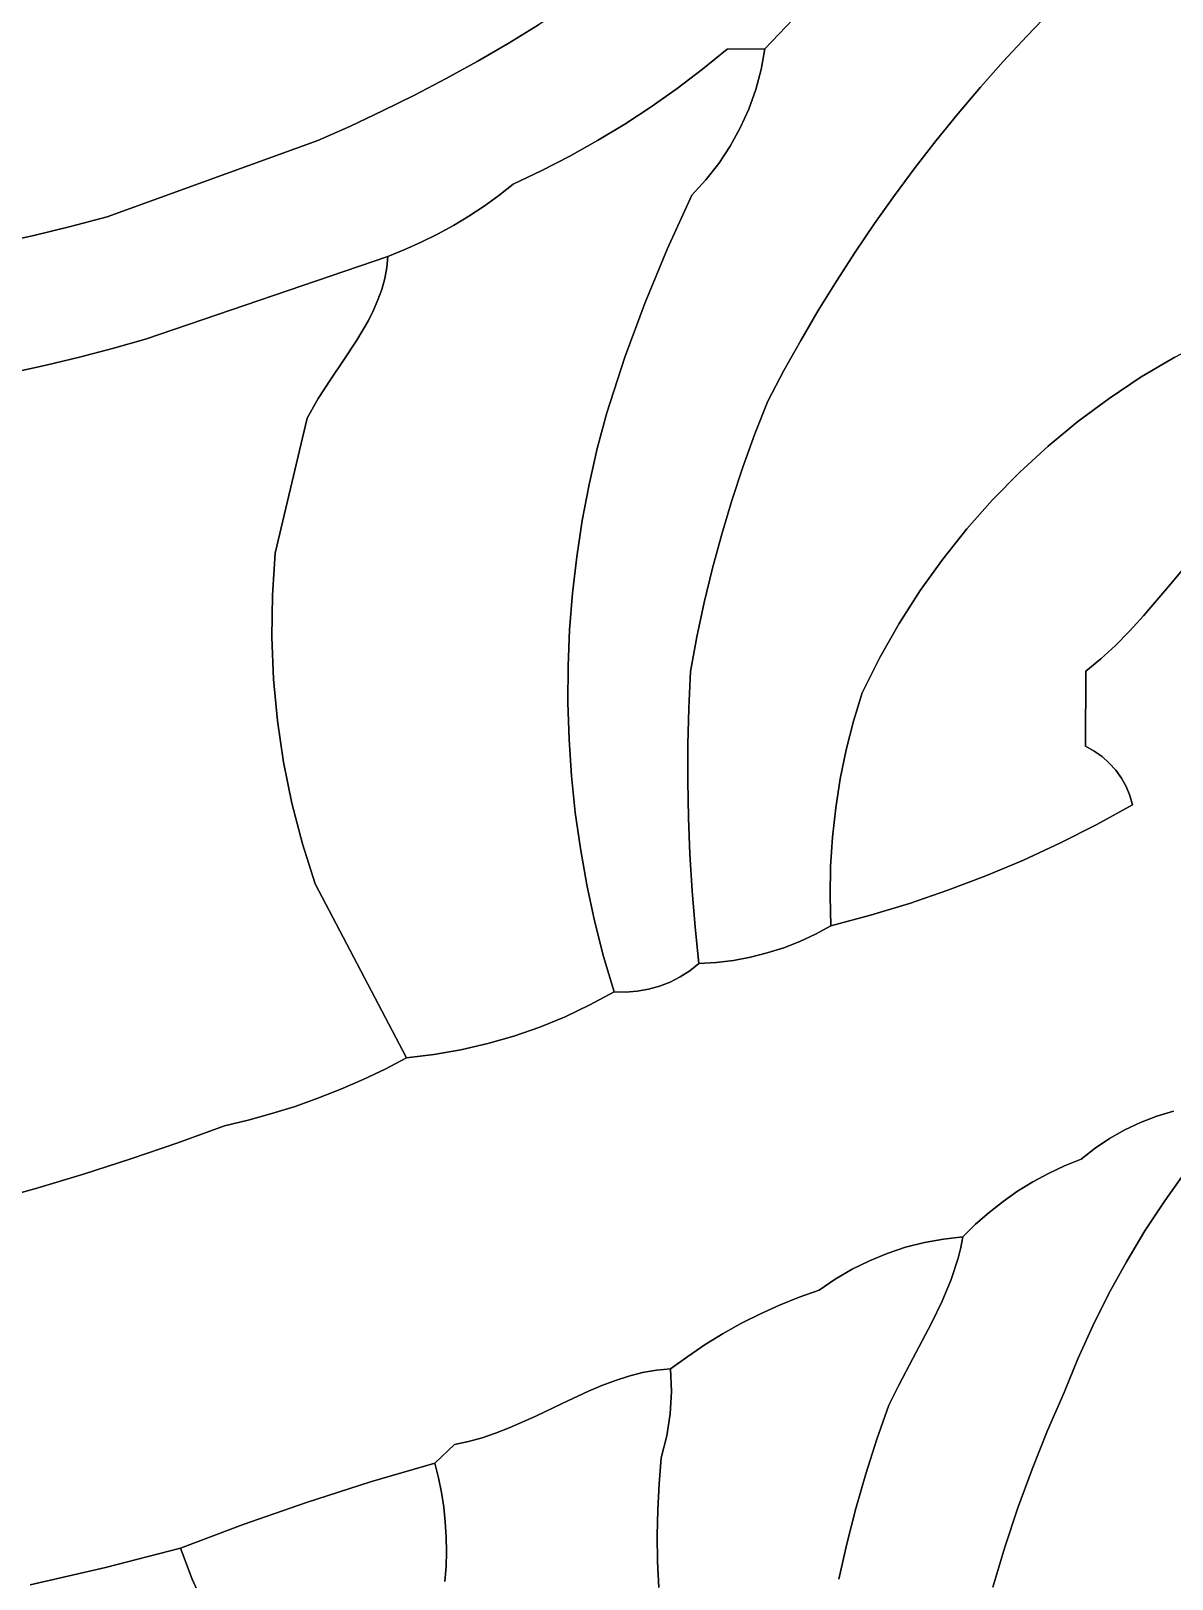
# Model space of a CAD drawing. Header units: inches. Extents: x 37.2 to 70.6, y 17.4 to 61.6.
# Drawn here: x 57.53 to 61.46, y 22.25 to 27.58 of the extents above; entities that cross this region are included whole.
import ezdxf

# ---------------------------------------------------------------- set-up
doc = ezdxf.new("R2010")
doc.units = ezdxf.units.IN
doc.layers.add('SURFACES_FOR_SKETCHUP', color=7, linetype='Continuous')

msp = doc.modelspace()

# ---------------------------------------------------------------- linework, layer by layer
at = {"layer": 'SURFACES_FOR_SKETCHUP'}
for points, invisible_edges in [([(58.7947, 28.2702), (58.6491, 28.215), (59.0704, 27.4797)], 10), ([(59.1763, 27.5413), (59.2809, 27.6052), (58.7947, 28.2702)], 10), ([(59.0704, 27.4797), (59.1763, 27.5413), (58.7947, 28.2702)], 10), ([(58.6491, 28.215), (58.502, 28.1644), (58.9631, 27.4204)], 10), ([(58.9631, 27.4204), (59.0704, 27.4797), (58.6491, 28.215)], 10), ([(58.502, 28.1644), (58.3535, 28.1183), (58.7446, 27.309)], 10), ([(58.8545, 27.3635), (58.9631, 27.4204), (58.502, 28.1644)], 10), ([(58.7446, 27.309), (58.8545, 27.3635), (58.502, 28.1644)], 10), ([(58.3535, 28.1183), (58.2037, 28.0768), (58.6334, 27.2568)], 10), ([(58.6334, 27.2568), (58.7446, 27.309), (58.3535, 28.1183)], 10), ([(58.2037, 28.0768), (58.0526, 28.0399), (58.521, 27.2071)], 10), ([(58.521, 27.2071), (58.6334, 27.2568), (58.2037, 28.0768)], 10), ([(57.9005, 28.0076), (57.7474, 27.98), (57.7959, 26.9443)], 10), ([(57.7959, 26.9443), (58.521, 27.2071), (57.9005, 28.0076)], 10), ([(58.0526, 28.0399), (57.9005, 28.0076), (58.521, 27.2071)], 10), ([(59.8764, 28.0355), (59.7811, 27.9583), (60.0609, 27.5227)], 10), ([(60.3642, 27.8428), (59.8764, 28.0355), (60.0609, 27.5227)], 3), ([(60.3642, 27.8428), (60.8819, 27.4796), (60.4916, 28.0003)], 3), ([(60.9628, 27.5669), (60.4916, 28.0003), (60.8819, 27.4796)], 3), ([(61.0457, 27.6524), (60.4916, 28.0003), (60.9628, 27.5669)], 3), ([(57.4387, 27.9389), (57.2832, 27.9255), (57.543, 26.8804)], 10), ([(57.5934, 27.9571), (57.4387, 27.9389), (57.6697, 26.9112)], 10), ([(57.543, 26.8804), (57.6697, 26.9112), (57.4387, 27.9389)], 10), ([(57.7474, 27.98), (57.5934, 27.9571), (57.7959, 26.9443)], 10), ([(57.6697, 26.9112), (57.7959, 26.9443), (57.5934, 27.9571)], 10), ([(59.6841, 27.8833), (59.9311, 27.5219), (59.7811, 27.9583)], 3), ([(59.9311, 27.5219), (60.0609, 27.5227), (59.7811, 27.9583)], 10), ([(57.4157, 26.852), (57.543, 26.8804), (57.2832, 27.9255)], 10), ([(59.5856, 27.8104), (59.9311, 27.5219), (59.6841, 27.8833)], 3), ([(61.217, 27.8181), (62.2691, 27.5607), (61.2926, 27.8867)], 3), ([(62.2629, 27.5995), (61.2926, 27.8867), (62.2691, 27.5607)], 3), ([(60.3642, 27.8428), (60.0609, 27.5227), (60.726, 27.3)], 10), ([(60.3642, 27.8428), (60.726, 27.3), (60.803, 27.3906)], 9), ([(60.3642, 27.8428), (60.803, 27.3906), (60.8819, 27.4796)], 9), ([(59.4855, 27.7398), (59.759, 27.3868), (59.5856, 27.8104)], 3), ([(59.8462, 27.4528), (59.5856, 27.8104), (59.759, 27.3868)], 3), ([(59.9311, 27.5219), (59.5856, 27.8104), (59.8462, 27.4528)], 3), ([(61.1304, 27.7362), (62.2786, 27.5228), (61.217, 27.8181)], 3), ([(62.2691, 27.5607), (61.217, 27.8181), (62.2786, 27.5228)], 3), ([(59.3839, 27.6714), (59.6697, 27.3238), (59.4855, 27.7398)], 3), ([(59.759, 27.3868), (59.4855, 27.7398), (59.6697, 27.3238)], 3), ([(61.0457, 27.6524), (61.8384, 26.6288), (61.1304, 27.7362)], 3), ([(62.2786, 27.5228), (61.1304, 27.7362), (62.2912, 27.4861)], 3), ([(61.1304, 27.7362), (61.8384, 26.6288), (62.2912, 27.4861)], 11), ([(59.2809, 27.6052), (59.5783, 27.264), (59.3839, 27.6714)], 3), ([(59.6697, 27.3238), (59.3839, 27.6714), (59.5783, 27.264)], 3), ([(60.9628, 27.5669), (61.7129, 26.5792), (61.0457, 27.6524)], 3), ([(61.8384, 26.6288), (61.0457, 27.6524), (61.7129, 26.5792)], 3), ([(59.1763, 27.5413), (59.4849, 27.2073), (59.2809, 27.6052)], 3), ([(59.5783, 27.264), (59.2809, 27.6052), (59.4849, 27.2073)], 3), ([(60.8819, 27.4796), (61.5907, 26.5232), (60.9628, 27.5669)], 3), ([(61.7129, 26.5792), (60.9628, 27.5669), (61.5907, 26.5232)], 3), ([(59.0704, 27.4797), (59.2925, 27.1036), (59.1763, 27.5413)], 3), ([(59.3896, 27.1538), (59.1763, 27.5413), (59.2925, 27.1036)], 3), ([(59.4849, 27.2073), (59.1763, 27.5413), (59.3896, 27.1538)], 3), ([(59.8462, 27.4528), (60.0291, 27.3827), (59.9311, 27.5219)], 3), ([(60.0609, 27.5227), (59.9311, 27.5219), (60.0478, 27.4519)], 2), ([(60.0478, 27.4519), (59.9311, 27.5219), (60.0291, 27.3827)], 3), ([(60.0478, 27.4519), (60.651, 27.2078), (60.0609, 27.5227)], 3), ([(60.726, 27.3), (60.0609, 27.5227), (60.651, 27.2078)], 3), ([(58.9631, 27.4204), (59.1936, 27.0568), (59.0704, 27.4797)], 3), ([(59.1936, 27.0568), (59.2925, 27.1036), (59.0704, 27.4797)], 10), ([(60.803, 27.3906), (61.5907, 26.5232), (60.8819, 27.4796)], 3), ([(58.8545, 27.3635), (59.1444, 27.0182), (58.9631, 27.4204)], 3), ([(59.1936, 27.0568), (58.9631, 27.4204), (59.1444, 27.0182)], 3), ([(59.759, 27.3868), (59.9757, 27.2505), (59.8462, 27.4528)], 3), ([(60.0291, 27.3827), (59.8462, 27.4528), (60.005, 27.3155)], 3), ([(60.005, 27.3155), (59.8462, 27.4528), (59.9757, 27.2505)], 3), ([(60.0291, 27.3827), (60.5781, 27.1139), (60.0478, 27.4519)], 3), ([(60.651, 27.2078), (60.0478, 27.4519), (60.5781, 27.1139)], 3), ([(58.7446, 27.309), (59.0415, 26.9472), (58.8545, 27.3635)], 3), ([(59.0936, 26.9816), (58.8545, 27.3635), (59.0415, 26.9472)], 3), ([(59.1444, 27.0182), (58.8545, 27.3635), (59.0936, 26.9816)], 3), ([(59.6697, 27.3238), (59.9019, 27.1285), (59.759, 27.3868)], 3), ([(59.9412, 27.1881), (59.759, 27.3868), (59.9019, 27.1285)], 3), ([(59.9757, 27.2505), (59.759, 27.3868), (59.9412, 27.1881)], 3), ([(60.005, 27.3155), (60.5781, 27.1139), (60.0291, 27.3827)], 3), ([(60.726, 27.3), (61.472, 26.4611), (60.803, 27.3906)], 3), ([(61.5907, 26.5232), (60.803, 27.3906), (61.472, 26.4611)], 3), ([(58.6334, 27.2568), (58.8774, 26.8572), (58.7446, 27.309)], 3), ([(58.9881, 26.915), (58.7446, 27.309), (58.9333, 26.885)], 3), ([(58.9333, 26.885), (58.7446, 27.309), (58.8774, 26.8572)], 3), ([(59.0415, 26.9472), (58.7446, 27.309), (58.9881, 26.915)], 3), ([(59.5783, 27.264), (59.8577, 27.072), (59.6697, 27.3238)], 3), ([(59.9019, 27.1285), (59.6697, 27.3238), (59.8577, 27.072)], 3), ([(59.9757, 27.2505), (60.5072, 27.0185), (60.005, 27.3155)], 3), ([(60.5781, 27.1139), (60.005, 27.3155), (60.5072, 27.0185)], 3), ([(60.651, 27.2078), (61.357, 26.3931), (60.726, 27.3)], 3), ([(61.472, 26.4611), (60.726, 27.3), (61.357, 26.3931)], 3), ([(58.521, 27.2071), (58.7622, 26.8084), (58.6334, 27.2568)], 3), ([(58.8204, 26.8316), (58.8774, 26.8572), (58.6334, 27.2568)], 10), ([(58.8204, 26.8316), (58.6334, 27.2568), (58.7622, 26.8084)], 3), ([(59.4849, 27.2073), (59.8089, 27.0191), (59.5783, 27.264)], 3), ([(59.8089, 27.0191), (59.8577, 27.072), (59.5783, 27.264)], 10), ([(59.9757, 27.2505), (59.9412, 27.1881), (60.4384, 26.9216)], 10), ([(60.4384, 26.9216), (60.5072, 27.0185), (59.9757, 27.2505)], 10), ([(57.7959, 26.9443), (57.9281, 26.5229), (58.521, 27.2071)], 3), ([(58.7622, 26.8084), (58.521, 27.2071), (57.9281, 26.5229)], 3), ([(59.3896, 27.1538), (59.7253, 26.8358), (59.4849, 27.2073)], 3), ([(59.8089, 27.0191), (59.4849, 27.2073), (59.7253, 26.8358)], 3), ([(59.9412, 27.1881), (59.9019, 27.1285), (60.3717, 26.8231)], 10), ([(60.3717, 26.8231), (60.4384, 26.9216), (59.9412, 27.1881)], 10), ([(60.651, 27.2078), (60.5781, 27.1139), (61.357, 26.3931)], 10), ([(59.2925, 27.1036), (59.7253, 26.8358), (59.3896, 27.1538)], 3), ([(59.2925, 27.1036), (59.1936, 27.0568), (59.6487, 26.6497)], 10), ([(59.7253, 26.8358), (59.2925, 27.1036), (59.6487, 26.6497)], 3), ([(59.9019, 27.1285), (59.8577, 27.072), (60.3071, 26.7232)], 10), ([(60.3071, 26.7232), (60.3717, 26.8231), (59.9019, 27.1285)], 10), ([(60.5781, 27.1139), (60.5072, 27.0185), (61.246, 26.3194)], 10), ([(61.246, 26.3194), (61.357, 26.3931), (60.5781, 27.1139)], 10), ([(59.1444, 27.0182), (59.6487, 26.6497), (59.1936, 27.0568)], 3), ([(59.8577, 27.072), (59.8089, 27.0191), (60.3071, 26.7232)], 10), ([(59.0415, 26.9472), (59.579, 26.4607), (59.0936, 26.9816)], 3), ([(59.0936, 26.9816), (59.6487, 26.6497), (59.1444, 27.0182)], 3), ([(59.6487, 26.6497), (59.0936, 26.9816), (59.579, 26.4607)], 3), ([(59.7253, 26.8358), (60.2447, 26.6219), (59.8089, 27.0191)], 3), ([(60.3071, 26.7232), (59.8089, 27.0191), (60.2447, 26.6219)], 3), ([(60.5072, 27.0185), (60.4384, 26.9216), (61.139, 26.2401)], 10), ([(61.139, 26.2401), (61.246, 26.3194), (60.5072, 27.0185)], 10), ([(57.7959, 26.9443), (57.6697, 26.9112), (57.8145, 26.4914)], 10), ([(57.9281, 26.5229), (57.7959, 26.9443), (57.8145, 26.4914)], 3), ([(58.9881, 26.915), (59.579, 26.4607), (59.0415, 26.9472)], 3), ([(60.4384, 26.9216), (60.3717, 26.8231), (61.139, 26.2401)], 10), ([(57.4157, 26.852), (57.5858, 26.4341), (57.543, 26.8804)], 3), ([(57.543, 26.8804), (57.7004, 26.4618), (57.6697, 26.9112)], 3), ([(57.7004, 26.4618), (57.543, 26.8804), (57.5858, 26.4341)], 3), ([(57.8145, 26.4914), (57.6697, 26.9112), (57.7004, 26.4618)], 3), ([(58.7285, 26.6584), (58.9333, 26.885), (58.7415, 26.6947)], 3), ([(58.9333, 26.885), (58.7285, 26.6584), (59.5165, 26.2693)], 11), ([(58.8774, 26.8572), (58.7415, 26.6947), (58.9333, 26.885)], 3), ([(58.9333, 26.885), (59.579, 26.4607), (58.9881, 26.915)], 3), ([(59.5165, 26.2693), (59.579, 26.4607), (58.9333, 26.885)], 10), ([(57.5858, 26.4341), (57.4157, 26.852), (57.4708, 26.4083)], 3), ([(58.7415, 26.6947), (58.8774, 26.8572), (58.7517, 26.7317)], 3), ([(58.8204, 26.8316), (58.7517, 26.7317), (58.8774, 26.8572)], 3), ([(58.8204, 26.8316), (58.7588, 26.7696), (58.7517, 26.7317)], 9), ([(58.8204, 26.8316), (58.7622, 26.8084), (58.7588, 26.7696)], 8), ([(59.6487, 26.6497), (60.1845, 26.5192), (59.7253, 26.8358)], 3), ([(60.2447, 26.6219), (59.7253, 26.8358), (60.1845, 26.5192)], 3), ([(60.3717, 26.8231), (60.3071, 26.7232), (61.0364, 26.1553)], 10), ([(61.0364, 26.1553), (61.139, 26.2401), (60.3717, 26.8231)], 10), ([(57.9281, 26.5229), (58.7285, 26.6584), (58.7622, 26.8084)], 3), ([(58.7415, 26.6947), (58.7622, 26.8084), (58.7285, 26.6584)], 3), ([(58.7415, 26.6947), (58.7517, 26.7317), (58.7622, 26.8084)], 10), ([(58.7588, 26.7696), (58.7622, 26.8084), (58.7517, 26.7317)], 2), ([(60.3071, 26.7232), (60.2447, 26.6219), (60.9383, 26.0654)], 10), ([(60.9383, 26.0654), (61.0364, 26.1553), (60.3071, 26.7232)], 10), ([(58.713, 26.6228), (58.7285, 26.6584), (57.9281, 26.5229)], 10), ([(58.7285, 26.6584), (58.713, 26.6228), (59.5165, 26.2693)], 10), ([(58.713, 26.6228), (57.9281, 26.5229), (58.6953, 26.5878)], 3), ([(58.713, 26.6228), (58.6953, 26.5878), (59.5165, 26.2693)], 10), ([(59.579, 26.4607), (60.0707, 26.3097), (59.6487, 26.6497)], 3), ([(60.1265, 26.4151), (59.6487, 26.6497), (60.0707, 26.3097)], 3), ([(60.1845, 26.5192), (59.6487, 26.6497), (60.1265, 26.4151)], 3), ([(60.2447, 26.6219), (60.1845, 26.5192), (60.9383, 26.0654)], 10), ([(58.6953, 26.5878), (57.9281, 26.5229), (58.6553, 26.5193)], 3), ([(58.6953, 26.5878), (58.6553, 26.5193), (59.5165, 26.2693)], 10), ([(57.8145, 26.4914), (58.3743, 25.7862), (57.9281, 26.5229)], 3), ([(58.6553, 26.5193), (57.9281, 26.5229), (58.6112, 26.452)], 3), ([(58.5227, 26.3185), (57.9281, 26.5229), (58.4842, 26.2508)], 3), ([(58.5661, 26.3853), (57.9281, 26.5229), (58.5227, 26.3185)], 3), ([(58.6112, 26.452), (57.9281, 26.5229), (58.5661, 26.3853)], 3), ([(58.4842, 26.2508), (57.9281, 26.5229), (58.3743, 25.7862)], 3), ([(58.6553, 26.5193), (58.6112, 26.452), (59.4837, 26.1464)], 10), ([(59.4837, 26.1464), (59.5165, 26.2693), (58.6553, 26.5193)], 10), ([(60.1845, 26.5192), (60.1265, 26.4151), (60.845, 25.9704)], 10), ([(60.845, 25.9704), (60.9383, 26.0654), (60.1845, 26.5192)], 10), ([(57.5858, 26.4341), (58.3743, 25.7862), (57.7004, 26.4618)], 3), ([(57.7004, 26.4618), (58.3743, 25.7862), (57.8145, 26.4914)], 3), ([(58.6112, 26.452), (58.5661, 26.3853), (59.4554, 26.0228)], 10), ([(59.4554, 26.0228), (59.4837, 26.1464), (58.6112, 26.452)], 10), ([(59.5165, 26.2693), (60.0263, 26.1968), (59.579, 26.4607)], 3), ([(60.0707, 26.3097), (59.579, 26.4607), (60.0263, 26.1968)], 3), ([(61.357, 26.3931), (61.7471, 26.0007), (61.472, 26.4611)], 3), ([(57.3554, 26.3845), (58.3648, 25.6416), (57.4708, 26.4083)], 3), ([(57.4708, 26.4083), (58.3648, 25.6416), (57.5858, 26.4341)], 3), ([(58.3743, 25.7862), (57.5858, 26.4341), (58.3648, 25.6416)], 3), ([(60.1265, 26.4151), (60.0707, 26.3097), (60.7566, 25.8706)], 10), ([(60.7566, 25.8706), (60.845, 25.9704), (60.1265, 26.4151)], 10), ([(61.246, 26.3194), (61.6463, 25.9001), (61.357, 26.3931)], 3), ([(61.6958, 25.9518), (61.357, 26.3931), (61.6463, 25.9001)], 3), ([(61.7471, 26.0007), (61.357, 26.3931), (61.6958, 25.9518)], 3), ([(57.0068, 26.3246), (58.3689, 25.3529), (57.1234, 26.3426)], 3), ([(57.1234, 26.3426), (58.3689, 25.3529), (57.2396, 26.3626)], 3), ([(57.2396, 26.3626), (58.363, 25.4971), (57.3554, 26.3845)], 3), ([(58.363, 25.4971), (57.2396, 26.3626), (58.3689, 25.3529)], 3), ([(58.3648, 25.6416), (57.3554, 26.3845), (58.363, 25.4971)], 3), ([(58.5661, 26.3853), (58.5227, 26.3185), (59.4554, 26.0228)], 10), ([(56.1133, 23.9868), (58.3823, 25.2093), (56.9011, 26.3122)], 11), ([(56.9011, 26.3122), (58.3823, 25.2093), (57.0068, 26.3246)], 3), ([(58.3689, 25.3529), (57.0068, 26.3246), (58.3823, 25.2093)], 3), ([(58.5227, 26.3185), (58.4842, 26.2508), (59.4318, 25.8985)], 10), ([(59.4318, 25.8985), (59.4554, 26.0228), (58.5227, 26.3185)], 10), ([(60.0707, 26.3097), (60.0263, 26.1968), (60.7566, 25.8706)], 10), ([(61.139, 26.2401), (61.5507, 25.7913), (61.246, 26.3194)], 3), ([(61.6463, 25.9001), (61.246, 26.3194), (61.5507, 25.7913)], 3), ([(58.4842, 26.2508), (58.3743, 25.7862), (59.4128, 25.7736)], 10), ([(59.4128, 25.7736), (59.4318, 25.8985), (58.4842, 26.2508)], 10), ([(59.4837, 26.1464), (59.985, 26.0827), (59.5165, 26.2693)], 3), ([(60.0263, 26.1968), (59.5165, 26.2693), (59.985, 26.0827)], 3), ([(61.0364, 26.1553), (61.5507, 25.7913), (61.139, 26.2401)], 3), ([(60.0263, 26.1968), (59.985, 26.0827), (60.6734, 25.7661)], 10), ([(60.6734, 25.7661), (60.7566, 25.8706), (60.0263, 26.1968)], 10), ([(59.4554, 26.0228), (59.9469, 25.9676), (59.4837, 26.1464)], 3), ([(59.985, 26.0827), (59.4837, 26.1464), (59.9469, 25.9676)], 3), ([(60.9383, 26.0654), (61.4577, 25.6795), (61.0364, 26.1553)], 3), ([(61.5507, 25.7913), (61.0364, 26.1553), (61.4577, 25.6795)], 3), ([(59.985, 26.0827), (59.9469, 25.9676), (60.5955, 25.6572)], 10), ([(60.5955, 25.6572), (60.6734, 25.7661), (59.985, 26.0827)], 10), ([(59.4318, 25.8985), (59.912, 25.8515), (59.4554, 26.0228)], 3), ([(59.9469, 25.9676), (59.4554, 26.0228), (59.912, 25.8515)], 3), ([(60.845, 25.9704), (61.3645, 25.5701), (60.9383, 26.0654)], 3), ([(61.4577, 25.6795), (60.9383, 26.0654), (61.3645, 25.5701)], 3), ([(59.9469, 25.9676), (59.912, 25.8515), (60.5955, 25.6572)], 10), ([(60.7566, 25.8706), (61.2682, 25.4685), (60.845, 25.9704)], 3), ([(61.3645, 25.5701), (60.845, 25.9704), (61.3169, 25.518)], 3), ([(61.3169, 25.518), (60.845, 25.9704), (61.2682, 25.4685)], 3), ([(61.4577, 25.6795), (61.3177, 24.9521), (62.5045, 25.9117)], 11), ([(61.3177, 24.9521), (61.3272, 24.9197), (62.5045, 25.9117)], 10), ([(62.5636, 25.8785), (62.5045, 25.9117), (61.3272, 24.9197)], 10), ([(61.4577, 25.6795), (62.5045, 25.9117), (61.5507, 25.7913)], 3), ([(59.4128, 25.7736), (59.8803, 25.7345), (59.4318, 25.8985)], 3), ([(59.912, 25.8515), (59.4318, 25.8985), (59.8803, 25.7345)], 3), ([(60.6734, 25.7661), (61.166, 25.3799), (60.7566, 25.8706)], 3), ([(61.2682, 25.4685), (60.7566, 25.8706), (61.218, 25.4222)], 3), ([(61.218, 25.4222), (60.7566, 25.8706), (61.166, 25.3799)], 3), ([(62.5636, 25.8785), (61.3272, 24.9197), (62.322, 24.2688)], 11), ([(59.912, 25.8515), (59.8803, 25.7345), (60.5232, 25.5439)], 10), ([(60.5232, 25.5439), (60.5955, 25.6572), (59.912, 25.8515)], 10), ([(58.3743, 25.7862), (58.3648, 25.6416), (59.3983, 25.6482)], 10), ([(59.3983, 25.6482), (59.4128, 25.7736), (58.3743, 25.7862)], 10), ([(59.3983, 25.6482), (59.8518, 25.6166), (59.4128, 25.7736)], 3), ([(59.8803, 25.7345), (59.4128, 25.7736), (59.8518, 25.6166)], 3), ([(60.5955, 25.6572), (61.166, 25.3799), (60.6734, 25.7661)], 3), ([(59.8803, 25.7345), (59.8518, 25.6166), (60.4567, 25.4265)], 10), ([(60.4567, 25.4265), (60.5232, 25.5439), (59.8803, 25.7345)], 10), ([(58.3648, 25.6416), (58.363, 25.4971), (59.3884, 25.5226)], 10), ([(59.3884, 25.5226), (59.3983, 25.6482), (58.3648, 25.6416)], 10), ([(59.3884, 25.5226), (59.8265, 25.498), (59.3983, 25.6482)], 3), ([(59.8518, 25.6166), (59.3983, 25.6482), (59.8265, 25.498)], 3), ([(60.5232, 25.5439), (61.166, 25.3799), (60.5955, 25.6572)], 3), ([(61.3177, 24.9521), (61.4577, 25.6795), (61.3047, 24.983)], 3), ([(61.3645, 25.5701), (61.3047, 24.983), (61.4577, 25.6795)], 3), ([(59.8518, 25.6166), (59.8265, 25.498), (60.3962, 25.3051)], 10), ([(60.3962, 25.3051), (60.4567, 25.4265), (59.8518, 25.6166)], 10), ([(60.4567, 25.4265), (61.166, 25.3799), (60.5232, 25.5439)], 3), ([(61.3169, 25.518), (61.2884, 25.012), (61.3645, 25.5701)], 3), ([(61.3047, 24.983), (61.3645, 25.5701), (61.2884, 25.012)], 3), ([(59.3831, 25.3967), (59.3884, 25.5226), (58.363, 25.4971)], 10), ([(58.363, 25.4971), (58.3689, 25.3529), (59.3831, 25.3967)], 10), ([(59.3831, 25.3967), (59.8045, 25.3786), (59.3884, 25.5226)], 3), ([(59.8265, 25.498), (59.3884, 25.5226), (59.8045, 25.3786)], 3), ([(59.8265, 25.498), (59.8045, 25.3786), (60.3962, 25.3051)], 10), ([(61.2682, 25.4685), (61.2691, 25.039), (61.3169, 25.518)], 3), ([(61.2884, 25.012), (61.3169, 25.518), (61.2691, 25.039)], 3), ([(61.218, 25.4222), (61.2468, 25.0636), (61.2682, 25.4685)], 3), ([(61.2691, 25.039), (61.2682, 25.4685), (61.2468, 25.0636)], 3), ([(59.3824, 25.2708), (59.3831, 25.3967), (58.3689, 25.3529)], 10), ([(59.3831, 25.3967), (59.3824, 25.2708), (59.8045, 25.3786)], 10), ([(59.7989, 25.2529), (59.8045, 25.3786), (59.3824, 25.2708)], 10), ([(59.8045, 25.3786), (59.7989, 25.2529), (60.3663, 25.2077)], 10), ([(60.3663, 25.2077), (60.3962, 25.3051), (59.8045, 25.3786)], 10), ([(60.3962, 25.3051), (61.1648, 25.1212), (60.4567, 25.4265)], 3), ([(61.166, 25.3799), (60.4567, 25.4265), (61.1648, 25.1212)], 3), ([(61.166, 25.3799), (61.1648, 25.1212), (61.1945, 25.105)], 8), ([(61.166, 25.3799), (61.1945, 25.105), (61.218, 25.4222)], 3), ([(61.2219, 25.0857), (61.218, 25.4222), (61.1945, 25.105)], 3), ([(61.2468, 25.0636), (61.218, 25.4222), (61.2219, 25.0857)], 3), ([(58.3689, 25.3529), (58.3823, 25.2093), (59.3824, 25.2708)], 10), ([(58.3823, 25.2093), (58.4034, 25.0666), (59.3824, 25.2708)], 10), ([(59.3863, 25.1449), (59.3824, 25.2708), (58.4034, 25.0666)], 10), ([(59.3824, 25.2708), (59.3863, 25.1449), (59.7989, 25.2529)], 10), ([(60.3663, 25.2077), (61.1648, 25.1212), (60.3962, 25.3051)], 3), ([(59.7959, 25.127), (59.7989, 25.2529), (59.3863, 25.1449)], 10), ([(59.7989, 25.2529), (59.7959, 25.127), (60.3411, 25.1091)], 10), ([(60.3411, 25.1091), (60.3663, 25.2077), (59.7989, 25.2529)], 10), ([(58.3823, 25.2093), (56.1133, 23.9868), (58.4034, 25.0666)], 3), ([(60.3411, 25.1091), (60.8222, 24.6753), (60.3663, 25.2077)], 3), ([(60.9515, 24.7297), (60.3663, 25.2077), (60.8222, 24.6753)], 3), ([(61.1648, 25.1212), (60.3663, 25.2077), (60.9515, 24.7297)], 11), ([(58.4034, 25.0666), (58.4319, 24.9252), (59.3863, 25.1449)], 10), ([(59.3947, 25.0192), (59.3863, 25.1449), (58.4319, 24.9252)], 10), ([(59.3863, 25.1449), (59.3947, 25.0192), (59.7959, 25.127)], 10), ([(59.7956, 25.0012), (59.7959, 25.127), (59.3947, 25.0192)], 10), ([(59.7959, 25.127), (59.7956, 25.0012), (60.3205, 25.0096)], 10), ([(60.3205, 25.0096), (60.3411, 25.1091), (59.7959, 25.127)], 10), ([(60.3205, 25.0096), (60.8222, 24.6753), (60.3411, 25.1091)], 3), ([(60.9515, 24.7297), (61.0788, 24.7886), (61.1648, 25.1212)], 10), ([(61.0788, 24.7886), (61.2041, 24.8519), (61.1648, 25.1212)], 10), ([(61.1945, 25.105), (61.1648, 25.1212), (61.2041, 24.8519)], 10), ([(58.4034, 25.0666), (56.1133, 23.9868), (57.3856, 23.5527)], 11), ([(57.5504, 23.5989), (58.4034, 25.0666), (57.3856, 23.5527)], 3), ([(58.4319, 24.9252), (58.4034, 25.0666), (57.5504, 23.5989)], 10), ([(61.2219, 25.0857), (61.1945, 25.105), (61.2041, 24.8519)], 10), ([(61.2468, 25.0636), (61.2219, 25.0857), (61.2041, 24.8519)], 10), ([(61.2691, 25.039), (61.2468, 25.0636), (61.2041, 24.8519)], 10), ([(58.4319, 24.9252), (58.468, 24.7852), (59.3947, 25.0192)], 10), ([(59.4078, 24.8938), (59.3947, 25.0192), (58.468, 24.7852)], 10), ([(59.3947, 25.0192), (59.4078, 24.8938), (59.7956, 25.0012)], 10), ([(60.3046, 24.9092), (60.3205, 25.0096), (59.7956, 25.0012)], 10), ([(60.3046, 24.9092), (60.6911, 24.6254), (60.3205, 25.0096)], 3), ([(60.6911, 24.6254), (60.8222, 24.6753), (60.3205, 25.0096)], 10), ([(61.2884, 25.012), (61.2691, 25.039), (61.2041, 24.8519)], 10), ([(61.2884, 25.012), (61.2041, 24.8519), (61.3047, 24.983)], 3), ([(59.7979, 24.8754), (59.7956, 25.0012), (59.4078, 24.8938)], 10), ([(59.7956, 25.0012), (59.7979, 24.8754), (60.3046, 24.9092)], 10), ([(61.3177, 24.9521), (61.3047, 24.983), (61.2041, 24.8519)], 10), ([(61.3272, 24.9197), (61.3177, 24.9521), (61.2041, 24.8519)], 2), ([(57.5504, 23.5989), (57.7142, 23.6482), (58.4319, 24.9252)], 10), ([(57.7142, 23.6482), (57.8772, 23.7006), (58.4319, 24.9252)], 10), ([(58.468, 24.7852), (58.4319, 24.9252), (57.8772, 23.7006)], 10), ([(60.2934, 24.8083), (60.3046, 24.9092), (59.7979, 24.8754)], 10), ([(60.2934, 24.8083), (60.5584, 24.58), (60.3046, 24.9092)], 3), ([(60.6911, 24.6254), (60.3046, 24.9092), (60.5584, 24.58)], 3), ([(61.2041, 24.8519), (61.7526, 24.0144), (61.3272, 24.9197)], 3), ([(62.221, 24.2406), (62.322, 24.2688), (61.3272, 24.9197)], 10), ([(62.1221, 24.2066), (62.221, 24.2406), (61.3272, 24.9197)], 10), ([(62.0255, 24.1668), (62.1221, 24.2066), (61.3272, 24.9197)], 10), ([(62.0255, 24.1668), (61.3272, 24.9197), (61.9316, 24.1215)], 3), ([(61.9316, 24.1215), (61.3272, 24.9197), (61.8405, 24.0706)], 3), ([(61.8405, 24.0706), (61.3272, 24.9197), (61.7526, 24.0144)], 3), ([(58.468, 24.7852), (58.5116, 24.6471), (59.4078, 24.8938)], 10), ([(59.4253, 24.7689), (59.4078, 24.8938), (58.5116, 24.6471)], 10), ([(59.4078, 24.8938), (59.4253, 24.7689), (59.7979, 24.8754)], 10), ([(59.8029, 24.7497), (59.7979, 24.8754), (59.4253, 24.7689)], 10), ([(59.7979, 24.8754), (59.8029, 24.7497), (60.2934, 24.8083)], 10), ([(61.0788, 24.7886), (61.668, 23.9529), (61.2041, 24.8519)], 3), ([(61.7526, 24.0144), (61.2041, 24.8519), (61.668, 23.9529)], 3), ([(60.2869, 24.7068), (60.2934, 24.8083), (59.8029, 24.7497)], 10), ([(60.2869, 24.7068), (60.5584, 24.58), (60.2934, 24.8083)], 3), ([(60.9515, 24.7297), (61.4104, 23.8478), (61.0788, 24.7886)], 3), ([(61.468, 23.865), (61.668, 23.9529), (61.0788, 24.7886)], 11), ([(61.4104, 23.8478), (61.468, 23.865), (61.0788, 24.7886)], 10), ([(58.0391, 23.7562), (58.468, 24.7852), (57.8772, 23.7006)], 3), ([(58.468, 24.7852), (58.0391, 23.7562), (58.5116, 24.6471)], 3), ([(59.4475, 24.6445), (59.4253, 24.7689), (58.5116, 24.6471)], 10), ([(59.4253, 24.7689), (59.4475, 24.6445), (59.8029, 24.7497)], 10), ([(59.8029, 24.7497), (59.4475, 24.6445), (59.8105, 24.6241)], 3), ([(59.8029, 24.7497), (59.8105, 24.6241), (60.2869, 24.7068)], 10), ([(60.2852, 24.6051), (60.2869, 24.7068), (59.8105, 24.6241)], 10), ([(60.2852, 24.6051), (60.424, 24.5393), (60.2869, 24.7068)], 3), ([(60.5584, 24.58), (60.2869, 24.7068), (60.424, 24.5393)], 3), ([(60.8222, 24.6753), (61.3, 23.8007), (60.9515, 24.7297)], 3), ([(61.3543, 23.8263), (60.9515, 24.7297), (61.3, 23.8007)], 3), ([(61.4104, 23.8478), (60.9515, 24.7297), (61.3543, 23.8263)], 3), ([(58.2, 23.8148), (58.5116, 24.6471), (58.0391, 23.7562)], 3), ([(58.2, 23.8148), (58.2818, 23.8341), (58.5116, 24.6471)], 10), ([(58.2818, 23.8341), (58.3627, 23.8563), (58.5116, 24.6471)], 10), ([(58.4428, 23.8814), (58.5116, 24.6471), (58.3627, 23.8563)], 3), ([(58.5219, 23.9093), (58.5116, 24.6471), (58.4428, 23.8814)], 3), ([(59.0142, 24.0761), (59.1062, 24.0973), (58.5116, 24.6471)], 10), ([(58.8272, 24.0487), (58.9212, 24.0598), (58.5116, 24.6471)], 2), ([(58.5116, 24.6471), (59.1062, 24.0973), (59.4475, 24.6445)], 11), ([(58.9212, 24.0598), (59.0142, 24.0761), (58.5116, 24.6471)], 10), ([(58.677, 23.9735), (58.7527, 24.0097), (58.5116, 24.6471)], 10), ([(58.8272, 24.0487), (58.5116, 24.6471), (58.7527, 24.0097)], 2), ([(58.677, 23.9735), (58.5116, 24.6471), (58.6, 23.94)], 3), ([(58.6, 23.94), (58.5116, 24.6471), (58.5219, 23.9093)], 3), ([(59.1967, 24.1234), (59.4475, 24.6445), (59.1062, 24.0973)], 3), ([(59.4475, 24.6445), (59.1967, 24.1234), (59.4743, 24.5208)], 3), ([(59.4743, 24.5208), (59.8105, 24.6241), (59.4475, 24.6445)], 3), ([(60.6911, 24.6254), (61.1976, 23.7374), (60.8222, 24.6753)], 3), ([(61.3, 23.8007), (60.8222, 24.6753), (61.2477, 23.771)], 3), ([(61.2477, 23.771), (60.8222, 24.6753), (61.1976, 23.7374)], 3), ([(59.8105, 24.6241), (59.4743, 24.5208), (59.8208, 24.4986)], 3), ([(59.8105, 24.6241), (60.1259, 24.4278), (60.2852, 24.6051)], 11), ([(59.8208, 24.4986), (60.0114, 24.395), (59.8105, 24.6241)], 3), ([(60.0691, 24.4096), (59.8105, 24.6241), (60.0114, 24.395)], 3), ([(60.0691, 24.4096), (60.1259, 24.4278), (59.8105, 24.6241)], 10), ([(60.1814, 24.4494), (60.2852, 24.6051), (60.1259, 24.4278)], 3), ([(60.2356, 24.4746), (60.2852, 24.6051), (60.1814, 24.4494)], 3), ([(60.2356, 24.4746), (60.2882, 24.5032), (60.2852, 24.6051)], 8), ([(60.2882, 24.5032), (60.424, 24.5393), (60.2852, 24.6051)], 2), ([(60.424, 24.5393), (60.9311, 23.589), (60.5584, 24.58)], 3), ([(60.5584, 24.58), (61.0372, 23.6506), (60.6911, 24.6254)], 3), ([(60.9833, 23.6213), (61.0372, 23.6506), (60.5584, 24.58)], 10), ([(60.9833, 23.6213), (60.5584, 24.58), (60.9311, 23.589)], 3), ([(61.1976, 23.7374), (60.6911, 24.6254), (61.0928, 23.6768)], 11), ([(61.0928, 23.6768), (60.6911, 24.6254), (61.0372, 23.6506)], 3), ([(60.424, 24.5393), (60.2882, 24.5032), (60.2356, 24.4746)], 8), ([(60.2356, 24.4746), (60.8808, 23.5539), (60.424, 24.5393)], 11), ([(60.9311, 23.589), (60.424, 24.5393), (60.8808, 23.5539)], 3), ([(59.2857, 24.1544), (59.4743, 24.5208), (59.1967, 24.1234)], 3), ([(59.373, 24.1902), (59.4743, 24.5208), (59.2857, 24.1544)], 3), ([(59.373, 24.1902), (59.5056, 24.3979), (59.4743, 24.5208)], 9), ([(59.5056, 24.3979), (59.8208, 24.4986), (59.4743, 24.5208)], 3), ([(59.5056, 24.3979), (59.7341, 24.3093), (59.8208, 24.4986)], 11), ([(59.7692, 24.3272), (59.8208, 24.4986), (59.7341, 24.3093)], 3), ([(59.8025, 24.3486), (59.8208, 24.4986), (59.7692, 24.3272)], 3), ([(59.8025, 24.3486), (59.8337, 24.3734), (59.8208, 24.4986)], 8), ([(59.8935, 24.3769), (59.9528, 24.3841), (59.8208, 24.4986)], 10), ([(59.8208, 24.4986), (59.8337, 24.3734), (59.8935, 24.3769)], 8), ([(60.0114, 24.395), (59.8208, 24.4986), (59.9528, 24.3841)], 3), ([(60.2356, 24.4746), (60.1814, 24.4494), (60.6102, 23.4125)], 10), ([(60.6102, 23.4125), (60.8326, 23.5159), (60.2356, 24.4746)], 11), ([(60.8808, 23.5539), (60.2356, 24.4746), (60.8326, 23.5159)], 3), ([(60.1259, 24.4278), (60.0691, 24.4096), (60.4823, 23.3751)], 10), ([(60.1814, 24.4494), (60.1259, 24.4278), (60.5456, 23.3961)], 10), ([(60.4823, 23.3751), (60.5456, 23.3961), (60.1259, 24.4278)], 10), ([(60.5456, 23.3961), (60.6102, 23.4125), (60.1814, 24.4494)], 10), ([(59.373, 24.1902), (59.4583, 24.2307), (59.5056, 24.3979)], 10), ([(59.5415, 24.276), (59.5056, 24.3979), (59.4583, 24.2307)], 2), ([(59.6596, 24.2845), (59.6974, 24.295), (59.5056, 24.3979)], 10), ([(59.5813, 24.2748), (59.6208, 24.2777), (59.5056, 24.3979)], 10), ([(59.5056, 24.3979), (59.5415, 24.276), (59.5813, 24.2748)], 8), ([(59.6974, 24.295), (59.7341, 24.3093), (59.5056, 24.3979)], 10), ([(59.6596, 24.2845), (59.5056, 24.3979), (59.6208, 24.2777)], 3), ([(59.8935, 24.3769), (59.7692, 24.3272), (59.9528, 24.3841)], 3), ([(59.7692, 24.3272), (60.3031, 23.2865), (59.9528, 24.3841)], 11), ([(59.8935, 24.3769), (59.8025, 24.3486), (59.7692, 24.3272)], 9), ([(59.8935, 24.3769), (59.8337, 24.3734), (59.8025, 24.3486)], 8), ([(60.0114, 24.395), (59.9528, 24.3841), (60.3608, 23.3202)], 10), ([(60.3608, 23.3202), (59.9528, 24.3841), (60.3031, 23.2865)], 3), ([(60.0691, 24.4096), (60.0114, 24.395), (60.4206, 23.3498)], 10), ([(60.3608, 23.3202), (60.4206, 23.3498), (60.0114, 24.395)], 10), ([(60.4206, 23.3498), (60.4823, 23.3751), (60.0691, 24.4096)], 10), ([(59.6974, 24.295), (60.179, 23.2243), (59.7341, 24.3093)], 3), ([(59.7341, 24.3093), (60.3031, 23.2865), (59.7692, 24.3272)], 3), ([(60.3031, 23.2865), (59.7341, 24.3093), (60.179, 23.2243)], 11), ([(59.5813, 24.2748), (59.4583, 24.2307), (59.6208, 24.2777)], 3), ([(59.4583, 24.2307), (59.9805, 23.1346), (59.6208, 24.2777)], 11), ([(59.5813, 24.2748), (59.5415, 24.276), (59.4583, 24.2307)], 8), ([(59.6208, 24.2777), (60.0453, 23.1673), (59.6596, 24.2845)], 3), ([(60.0453, 23.1673), (59.6208, 24.2777), (59.9805, 23.1346)], 3), ([(59.6596, 24.2845), (60.1115, 23.1972), (59.6974, 24.295)], 3), ([(60.1115, 23.1972), (59.6596, 24.2845), (60.0453, 23.1673)], 3), ([(60.179, 23.2243), (59.6974, 24.295), (60.1115, 23.1972)], 3), ([(59.373, 24.1902), (59.9805, 23.1346), (59.4583, 24.2307)], 3), ([(59.2857, 24.1544), (59.1967, 24.1234), (59.5926, 22.9525)], 10), ([(59.2857, 24.1544), (59.8551, 23.0612), (59.373, 24.1902)], 3), ([(59.5926, 22.9525), (59.6398, 22.9644), (59.2857, 24.1544)], 10), ([(59.8551, 23.0612), (59.2857, 24.1544), (59.6398, 22.9644)], 11), ([(59.917, 23.0992), (59.373, 24.1902), (59.8551, 23.0612)], 3), ([(59.9805, 23.1346), (59.373, 24.1902), (59.917, 23.0992)], 3), ([(59.1062, 24.0973), (59.0142, 24.0761), (59.4538, 22.9009)], 10), ([(59.1967, 24.1234), (59.1062, 24.0973), (59.5459, 22.9376)], 10), ([(59.4538, 22.9009), (59.4997, 22.9202), (59.1062, 24.0973)], 10), ([(59.4997, 22.9202), (59.5459, 22.9376), (59.1062, 24.0973)], 10), ([(59.5459, 22.9376), (59.5926, 22.9525), (59.1967, 24.1234)], 10), ([(58.9212, 24.0598), (58.8272, 24.0487), (58.7527, 24.0097)], 8), ([(58.9212, 24.0598), (58.7527, 24.0097), (59.2716, 22.8149)], 11), ([(59.0142, 24.0761), (58.9212, 24.0598), (59.3626, 22.8586)], 10), ([(59.2716, 22.8149), (59.3626, 22.8586), (58.9212, 24.0598)], 10), ([(59.3626, 22.8586), (59.4538, 22.9009), (59.0142, 24.0761)], 10), ([(58.677, 23.9735), (59.2716, 22.8149), (58.7527, 24.0097)], 3), ([(58.6, 23.94), (58.5219, 23.9093), (58.9918, 22.7175)], 10), ([(58.6, 23.94), (59.087, 22.7402), (58.677, 23.9735)], 3), ([(59.087, 22.7402), (58.6, 23.94), (59.0397, 22.7272)], 3), ([(58.9918, 22.7175), (59.0397, 22.7272), (58.6, 23.94)], 10), ([(59.1337, 22.756), (58.677, 23.9735), (59.087, 22.7402)], 3), ([(59.18, 22.774), (58.677, 23.9735), (59.1337, 22.756)], 3), ([(59.2716, 22.8149), (58.677, 23.9735), (59.18, 22.774)], 3), ([(58.5219, 23.9093), (58.4428, 23.8814), (58.9918, 22.7175)], 10), ([(58.2818, 23.8341), (58.2, 23.8148), (58.7027, 22.588)], 10), ([(58.3627, 23.8563), (58.2818, 23.8341), (58.7027, 22.588)], 10), ([(58.4428, 23.8814), (58.3627, 23.8563), (58.9918, 22.7175)], 10), ([(58.7027, 22.588), (58.9918, 22.7175), (58.3627, 23.8563)], 11), ([(61.4104, 23.8478), (61.3543, 23.8263), (61.5102, 23.6579)], 10), ([(61.4104, 23.8478), (61.5102, 23.6579), (61.468, 23.865)], 3), ([(58.2, 23.8148), (58.0391, 23.7562), (58.4825, 22.5178)], 10), ([(58.4825, 22.5178), (58.7027, 22.588), (58.2, 23.8148)], 10), ([(61.3, 23.8007), (61.2477, 23.771), (61.4379, 23.5565)], 10), ([(61.3543, 23.8263), (61.3, 23.8007), (61.5102, 23.6579)], 10), ([(61.4379, 23.5565), (61.5102, 23.6579), (61.3, 23.8007)], 10), ([(58.0391, 23.7562), (57.8772, 23.7006), (58.4825, 22.5178)], 10), ([(61.0928, 23.6768), (61.15, 23.6999), (61.1976, 23.7374)], 8), ([(61.15, 23.6999), (61.4379, 23.5565), (61.1976, 23.7374)], 3), ([(61.1976, 23.7374), (61.4379, 23.5565), (61.2477, 23.771)], 3), ([(57.8772, 23.7006), (57.7142, 23.6482), (58.2642, 22.4419)], 10), ([(58.2642, 22.4419), (58.4825, 22.5178), (57.8772, 23.7006)], 10), ([(61.0372, 23.6506), (61.3055, 23.3458), (61.0928, 23.6768)], 3), ([(61.15, 23.6999), (61.0928, 23.6768), (61.3697, 23.4524)], 10), ([(61.3055, 23.3458), (61.3697, 23.4524), (61.0928, 23.6768)], 10), ([(61.3697, 23.4524), (61.4379, 23.5565), (61.15, 23.6999)], 10), ([(57.7142, 23.6482), (57.5504, 23.5989), (58.048, 22.3604)], 10), ([(58.048, 22.3604), (58.2642, 22.4419), (57.7142, 23.6482)], 10), ([(60.9311, 23.589), (61.3055, 23.3458), (60.9833, 23.6213)], 3), ([(61.0372, 23.6506), (60.9833, 23.6213), (61.3055, 23.3458)], 10), ([(61.5102, 23.6579), (61.4379, 23.5565), (62.2567, 23.0771)], 10), ([(57.5504, 23.5989), (57.3856, 23.5527), (57.7904, 22.2939)], 10), ([(57.7904, 22.2939), (58.048, 22.3604), (57.5504, 23.5989)], 10), ([(60.8808, 23.5539), (61.2456, 23.2368), (60.9311, 23.589)], 3), ([(61.3055, 23.3458), (60.9311, 23.589), (61.2456, 23.2368)], 3), ([(57.5313, 22.2339), (57.7904, 22.2939), (57.3856, 23.5527)], 10), ([(60.676, 23.4245), (60.8326, 23.5159), (60.6102, 23.4125)], 3), ([(60.676, 23.4245), (60.7866, 23.4752), (60.8326, 23.5159)], 9), ([(60.8326, 23.5159), (60.7866, 23.4752), (60.7269, 23.3589)], 10), ([(60.7269, 23.3589), (61.2456, 23.2368), (60.8326, 23.5159)], 11), ([(60.8326, 23.5159), (61.2456, 23.2368), (60.8808, 23.5539)], 3), ([(61.3697, 23.4524), (62.1171, 22.9241), (61.4379, 23.5565)], 3), ([(62.1171, 22.9241), (62.2567, 23.0771), (61.4379, 23.5565)], 10), ([(60.676, 23.4245), (60.7428, 23.4318), (60.7866, 23.4752)], 8), ([(60.736, 23.3955), (60.7269, 23.3589), (60.7866, 23.4752)], 10), ([(60.7428, 23.4318), (60.736, 23.3955), (60.7866, 23.4752)], 2), ([(60.5456, 23.3961), (60.7025, 23.2852), (60.6102, 23.4125)], 3), ([(60.676, 23.4245), (60.6102, 23.4125), (60.7269, 23.3589)], 10), ([(60.7025, 23.2852), (60.7269, 23.3589), (60.6102, 23.4125)], 10), ([(60.7428, 23.4318), (60.676, 23.4245), (60.736, 23.3955)], 2), ([(60.7269, 23.3589), (60.736, 23.3955), (60.676, 23.4245)], 10), ([(61.3697, 23.4524), (61.3055, 23.3458), (62.1171, 22.9241)], 10), ([(60.4206, 23.3498), (60.3608, 23.3202), (60.6358, 23.1372)], 10), ([(60.4823, 23.3751), (60.4206, 23.3498), (60.6358, 23.1372)], 10), ([(60.5456, 23.3961), (60.4823, 23.3751), (60.6714, 23.2111)], 10), ([(60.6358, 23.1372), (60.6714, 23.2111), (60.4823, 23.3751)], 10), ([(60.6714, 23.2111), (60.7025, 23.2852), (60.5456, 23.3961)], 10), ([(60.7025, 23.2852), (61.1899, 23.1255), (60.7269, 23.3589)], 3), ([(61.2456, 23.2368), (60.7269, 23.3589), (61.1899, 23.1255)], 3), ([(60.3031, 23.2865), (60.5588, 22.9917), (60.3608, 23.3202)], 3), ([(60.5588, 22.9917), (60.6358, 23.1372), (60.3608, 23.3202)], 10), ([(61.3055, 23.3458), (61.2456, 23.2368), (61.9831, 22.7661)], 10), ([(61.9831, 22.7661), (62.1171, 22.9241), (61.3055, 23.3458)], 10), ([(60.179, 23.2243), (60.2477, 23.2486), (60.3031, 23.2865)], 8), ([(60.2477, 23.2486), (60.179, 23.2243), (60.5215, 22.9211)], 10), ([(60.2477, 23.2486), (60.5588, 22.9917), (60.3031, 23.2865)], 3), ([(60.5215, 22.9211), (60.5588, 22.9917), (60.2477, 23.2486)], 10), ([(60.6714, 23.2111), (61.1386, 23.012), (60.7025, 23.2852)], 3), ([(61.1899, 23.1255), (60.7025, 23.2852), (61.1386, 23.012)], 3), ([(60.0453, 23.1673), (60.4876, 22.8525), (60.1115, 23.1972)], 3), ([(60.1115, 23.1972), (60.4876, 22.8525), (60.179, 23.2243)], 3), ([(60.5215, 22.9211), (60.179, 23.2243), (60.4876, 22.8525)], 3), ([(60.6714, 23.2111), (60.6358, 23.1372), (61.1386, 23.012)], 10), ([(61.2456, 23.2368), (61.1899, 23.1255), (61.9831, 22.7661)], 10), ([(59.9805, 23.1346), (60.446, 22.7348), (60.0453, 23.1673)], 3), ([(60.4876, 22.8525), (60.0453, 23.1673), (60.446, 22.7348)], 3), ([(60.6358, 23.1372), (60.5588, 22.9917), (61.0916, 22.8965)], 10), ([(61.0916, 22.8965), (61.1386, 23.012), (60.6358, 23.1372)], 10), ([(59.8551, 23.0612), (59.7348, 22.8227), (59.917, 23.0992)], 3), ([(59.7348, 22.8227), (60.446, 22.7348), (59.917, 23.0992)], 11), ([(59.917, 23.0992), (60.446, 22.7348), (59.9805, 23.1346)], 3), ([(61.1386, 23.012), (61.8547, 22.6034), (61.1899, 23.1255)], 3), ([(61.8547, 22.6034), (61.9831, 22.7661), (61.1899, 23.1255)], 10), ([(59.8551, 23.0612), (59.6398, 22.9644), (59.7949, 23.0205)], 3), ([(59.8551, 23.0612), (59.7392, 22.8998), (59.7348, 22.8227)], 9), ([(59.8551, 23.0612), (59.7949, 23.0205), (59.7392, 22.8998)], 10), ([(59.6877, 22.9729), (59.7949, 23.0205), (59.6398, 22.9644)], 3), ([(59.6877, 22.9729), (59.7363, 22.9773), (59.7949, 23.0205)], 8), ([(59.7363, 22.9773), (59.6877, 22.9729), (59.7392, 22.8998)], 2), ([(59.7363, 22.9773), (59.7392, 22.8998), (59.7949, 23.0205)], 2), ([(60.5588, 22.9917), (60.5215, 22.9211), (61.0345, 22.7654)], 10), ([(61.0345, 22.7654), (61.0916, 22.8965), (60.5588, 22.9917)], 10), ([(61.0916, 22.8965), (61.8547, 22.6034), (61.1386, 23.012)], 3), ([(59.4997, 22.9202), (59.723, 22.7463), (59.5459, 22.9376)], 3), ([(59.5459, 22.9376), (59.7348, 22.8227), (59.5926, 22.9525)], 3), ([(59.7348, 22.8227), (59.5459, 22.9376), (59.723, 22.7463)], 3), ([(59.5926, 22.9525), (59.7348, 22.8227), (59.6398, 22.9644)], 3), ([(59.6398, 22.9644), (59.7392, 22.8998), (59.6877, 22.9729)], 3), ([(59.7392, 22.8998), (59.6398, 22.9644), (59.7348, 22.8227)], 3), ([(59.3626, 22.8586), (59.7039, 22.6712), (59.4538, 22.9009)], 3), ([(59.4538, 22.9009), (59.7039, 22.6712), (59.4997, 22.9202)], 3), ([(59.723, 22.7463), (59.4997, 22.9202), (59.7039, 22.6712)], 3), ([(60.5215, 22.9211), (60.4876, 22.8525), (60.9813, 22.6326)], 10), ([(60.9813, 22.6326), (61.0345, 22.7654), (60.5215, 22.9211)], 10), ([(61.0916, 22.8965), (61.0345, 22.7654), (61.732, 22.436)], 10), ([(61.732, 22.436), (61.8547, 22.6034), (61.0916, 22.8965)], 10), ([(59.2716, 22.8149), (59.6966, 22.5818), (59.3626, 22.8586)], 3), ([(59.7039, 22.6712), (59.3626, 22.8586), (59.6966, 22.5818)], 3), ([(59.723, 22.7463), (60.408, 22.6159), (59.7348, 22.8227)], 3), ([(60.446, 22.7348), (59.7348, 22.8227), (60.408, 22.6159)], 3), ([(60.4876, 22.8525), (60.446, 22.7348), (60.9813, 22.6326)], 10), ([(59.1337, 22.756), (58.9604, 22.4504), (59.18, 22.774)], 3), ([(58.9635, 22.3992), (59.18, 22.774), (58.9604, 22.4504)], 3), ([(58.9635, 22.3992), (59.6903, 22.4032), (59.18, 22.774)], 11), ([(59.18, 22.774), (59.692, 22.4925), (59.2716, 22.8149)], 3), ([(59.692, 22.4925), (59.18, 22.774), (59.6903, 22.4032)], 3), ([(59.6966, 22.5818), (59.2716, 22.8149), (59.692, 22.4925)], 3), ([(61.0345, 22.7654), (60.9813, 22.6326), (61.6153, 22.2641)], 10), ([(61.6153, 22.2641), (61.732, 22.436), (61.0345, 22.7654)], 10), ([(58.7027, 22.588), (58.9246, 22.6526), (58.9918, 22.7175)], 8), ([(58.9246, 22.6526), (58.937, 22.6026), (58.9918, 22.7175)], 2), ([(59.0397, 22.7272), (58.9918, 22.7175), (58.937, 22.6026)], 10), ([(59.0397, 22.7272), (58.937, 22.6026), (58.9471, 22.5522)], 9), ([(59.0397, 22.7272), (58.9471, 22.5522), (59.087, 22.7402)], 3), ([(58.9549, 22.5015), (59.087, 22.7402), (58.9471, 22.5522)], 3), ([(59.087, 22.7402), (58.9549, 22.5015), (59.1337, 22.756)], 3), ([(58.9604, 22.4504), (59.1337, 22.756), (58.9549, 22.5015)], 3), ([(59.723, 22.7463), (59.7039, 22.6712), (60.3736, 22.4961)], 10), ([(60.3736, 22.4961), (60.408, 22.6159), (59.723, 22.7463)], 10), ([(60.446, 22.7348), (60.408, 22.6159), (60.932, 22.4985)], 10), ([(60.932, 22.4985), (60.9813, 22.6326), (60.446, 22.7348)], 10), ([(59.6966, 22.5818), (60.3736, 22.4961), (59.7039, 22.6712)], 3), ([(58.9246, 22.6526), (58.7027, 22.588), (58.937, 22.6026)], 2), ([(60.408, 22.6159), (60.3736, 22.4961), (60.8868, 22.3629)], 10), ([(60.8868, 22.3629), (60.932, 22.4985), (60.408, 22.6159)], 10), ([(60.9813, 22.6326), (60.932, 22.4985), (61.6153, 22.2641)], 10), ([(58.4825, 22.5178), (58.9628, 22.2964), (58.7027, 22.588)], 3), ([(58.937, 22.6026), (58.7027, 22.588), (58.9471, 22.5522)], 3), ([(58.9549, 22.5015), (58.9471, 22.5522), (58.7027, 22.588)], 10), ([(58.9604, 22.4504), (58.9549, 22.5015), (58.7027, 22.588)], 10), ([(58.9604, 22.4504), (58.7027, 22.588), (58.9635, 22.3992)], 3), ([(58.9635, 22.3992), (58.7027, 22.588), (58.9643, 22.3478)], 3), ([(58.9643, 22.3478), (58.7027, 22.588), (58.9628, 22.2964)], 3), ([(59.692, 22.4925), (60.3736, 22.4961), (59.6966, 22.5818)], 3), ([(58.2495, 21.9546), (58.4825, 22.5178), (58.1895, 22.0507)], 3), ([(58.2642, 22.4419), (58.1895, 22.0507), (58.4825, 22.5178)], 3), ([(58.9588, 22.2451), (58.4825, 22.5178), (58.2495, 21.9546)], 11), ([(58.9588, 22.2451), (58.9628, 22.2964), (58.4825, 22.5178)], 10), ([(60.932, 22.4985), (60.8868, 22.3629), (61.5046, 22.0879)], 10), ([(61.5046, 22.0879), (61.6153, 22.2641), (60.932, 22.4985)], 10), ([(59.692, 22.4925), (59.6903, 22.4032), (60.3429, 22.3752)], 10), ([(60.3429, 22.3752), (60.3736, 22.4961), (59.692, 22.4925)], 10), ([(60.3736, 22.4961), (60.3429, 22.3752), (60.8868, 22.3629)], 10), ([(58.048, 22.3604), (58.0885, 22.2538), (58.2642, 22.4419)], 2), ([(58.0885, 22.2538), (58.1357, 22.1505), (58.2642, 22.4419)], 10), ([(58.1895, 22.0507), (58.2642, 22.4419), (58.1357, 22.1505)], 3), ([(58.9643, 22.3478), (59.6903, 22.4032), (58.9635, 22.3992)], 3), ([(59.6903, 22.4032), (58.9643, 22.3478), (59.6914, 22.3139)], 3), ([(60.3429, 22.3752), (59.6903, 22.4032), (60.3158, 22.2535)], 3), ([(59.6914, 22.3139), (60.3158, 22.2535), (59.6903, 22.4032)], 3), ([(58.0885, 22.2538), (58.048, 22.3604), (57.7904, 22.2939)], 8), ([(58.9628, 22.2964), (59.6914, 22.3139), (58.9643, 22.3478)], 3), ([(60.3429, 22.3752), (60.3158, 22.2535), (60.8456, 22.2261)], 10), ([(60.8456, 22.2261), (60.8868, 22.3629), (60.3429, 22.3752)], 10), ([(60.8868, 22.3629), (60.8456, 22.2261), (61.5046, 22.0879)], 10), ([(57.5313, 22.2339), (57.4762, 21.5846), (57.7904, 22.2939)], 3), ([(58.1895, 22.0507), (57.7904, 22.2939), (57.4762, 21.5846)], 11), ([(58.0885, 22.2538), (57.7904, 22.2939), (58.1357, 22.1505)], 3), ([(58.1357, 22.1505), (57.7904, 22.2939), (58.1895, 22.0507)], 3), ([(58.9628, 22.2964), (58.9588, 22.2451), (59.6954, 22.2249)], 10), ([(59.6954, 22.2249), (59.6914, 22.3139), (58.9628, 22.2964)], 10), ([(59.6954, 22.2249), (60.3158, 22.2535), (59.6914, 22.3139)], 3)]:
    msp.add_3dface(points, dxfattribs=dict(at, invisible_edges=invisible_edges))

doc.saveas('drawing.dxf')
